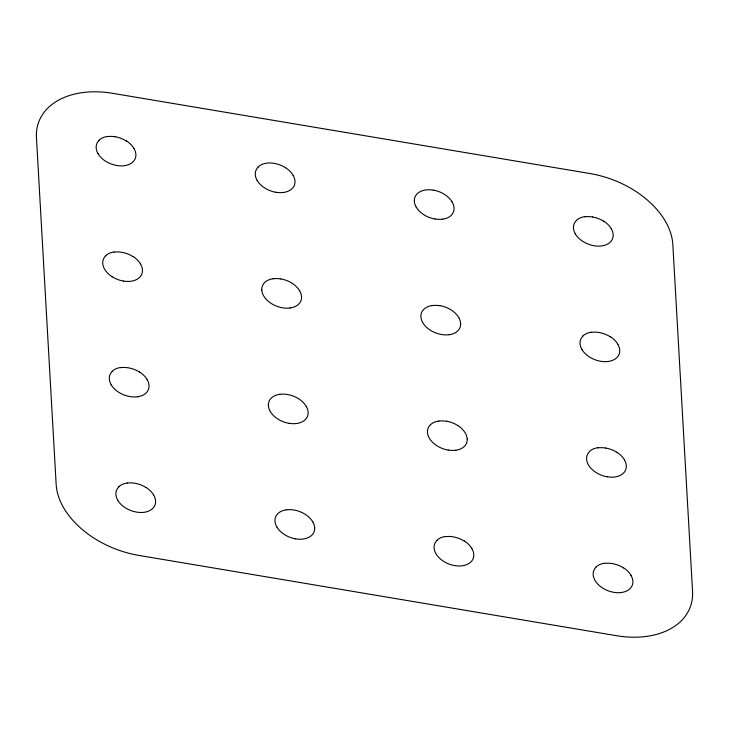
<?xml version="1.0" encoding="UTF-8"?>
<svg xmlns="http://www.w3.org/2000/svg" width="729" height="729" viewBox="0 0 729 729"><rect width="100%" height="100%" fill="white"/><g stroke="black" fill="none" stroke-linecap="round" stroke-linejoin="round"><path stroke-width="1.09" d="M111.191 384.748A20.549 13.723 20.8 0 1 112.248 371.407M120.65 367.671A20.549 13.723 20.8 0 1 128.331 367.835A20.54 13.714 20.8 0 1 139.64 372.154M147.149 379.663A20.54 13.714 20.8 0 1 146.092 393.004A20.704 13.833 20.8 0 1 137.635 396.767M137.699 396.731A20.54 13.714 20.8 0 1 130.017 396.567A20.549 13.723 20.8 0 1 118.699 392.266A20.704 13.833 20.8 0 1 111.136 384.702M112.184 371.243A20.704 13.833 20.8 0 1 120.64 367.48M139.576 371.99A20.704 13.833 20.8 0 1 147.14 379.554M117.761 500.267A20.558 13.733 20.8 0 1 118.818 486.926M153.719 495.191A20.549 13.723 20.8 0 1 152.662 508.532A20.704 13.824 20.8 0 1 144.205 512.296A20.549 13.723 20.8 0 1 136.587 512.095A20.558 13.733 20.8 0 1 125.27 507.794A20.704 13.824 20.8 0 1 117.706 500.231M118.754 486.781A20.704 13.824 20.8 0 1 127.21 483.017M127.21 483.081A20.558 13.733 20.8 0 1 134.892 483.245A20.549 13.723 20.8 0 1 146.146 487.583M146.146 487.519A20.704 13.824 20.8 0 1 153.71 495.082M98.041 153.682A20.558 13.733 20.8 0 1 99.098 140.342M107.5 136.605A20.558 13.733 20.8 0 1 115.182 136.77M134.008 148.607A20.549 13.723 20.8 0 1 132.951 161.947A20.704 13.824 20.8 0 1 124.495 165.711A20.549 13.723 20.8 0 1 116.877 165.51A20.558 13.733 20.8 0 1 105.559 161.209A20.704 13.824 20.8 0 1 97.996 153.646M115.237 136.76A20.549 13.723 20.8 0 1 126.5 141.098M99.044 140.196A20.704 13.824 20.8 0 1 107.491 136.432M126.436 140.934A20.704 13.824 20.8 0 1 133.999 148.497M123.392 281.066A20.558 13.723 20.8 0 1 112.129 276.738M105.678 255.87A20.558 13.723 20.8 0 0 104.621 269.22A20.704 13.824 20.8 0 0 112.129 276.738M114.079 252.134A20.558 13.723 20.8 0 1 121.752 252.307A20.54 13.723 20.8 0 1 133.07 256.626M140.579 264.135A20.54 13.723 20.8 0 1 139.521 277.476A20.704 13.824 20.8 0 1 131.065 281.239A20.54 13.723 20.8 0 1 123.447 281.039M105.614 255.715A20.704 13.824 20.8 0 1 114.07 251.952M133.006 256.462A20.704 13.824 20.8 0 1 140.569 264.026M295.628 538.868A20.549 13.723 20.8 0 1 284.365 534.53A20.694 13.815 20.8 0 1 276.801 526.967M276.856 527.012A20.549 13.723 20.8 0 1 274.979 521.126A20.549 13.723 20.8 0 1 277.858 513.581A20.694 13.815 20.8 0 1 286.306 509.817M314.691 527.769A20.549 13.723 20.8 0 1 311.757 535.268A20.694 13.815 20.8 0 1 303.3 539.032A20.549 13.723 20.8 0 1 295.673 538.84M286.26 509.844A20.549 13.723 20.8 0 1 293.942 510.018A20.549 13.723 20.8 0 1 305.241 514.319A20.694 13.815 20.8 0 1 312.814 521.882M312.759 521.836A20.549 13.723 20.8 0 1 314.636 527.723M437.008 540.399A20.558 13.733 20.8 0 0 435.951 553.748A20.704 13.824 20.8 0 0 443.469 561.266A20.558 13.733 20.8 0 0 454.732 565.604A20.549 13.723 20.8 0 0 462.405 565.768A20.704 13.824 20.8 0 0 470.852 562.013A20.549 13.723 20.8 0 0 471.909 548.673M445.41 536.672A20.558 13.733 20.8 0 1 453.092 536.836A20.549 13.723 20.8 0 1 464.4 541.155M436.953 540.253A20.704 13.824 20.8 0 1 445.401 536.489M464.337 540.991A20.704 13.824 20.8 0 1 471.909 548.554M289.058 423.339A20.549 13.723 20.8 0 1 277.795 419.002A20.704 13.824 20.8 0 1 270.231 411.438M270.286 411.493A20.549 13.723 20.8 0 1 268.409 405.606M306.244 406.408A20.549 13.723 20.8 0 1 305.187 419.74A20.704 13.824 20.8 0 1 296.73 423.503M296.785 423.476A20.549 13.723 20.8 0 1 289.112 423.312M268.354 405.561A20.558 13.733 20.8 0 1 271.288 398.052A20.704 13.824 20.8 0 1 279.736 394.289M279.69 394.316A20.558 13.733 20.8 0 1 287.372 394.489A20.54 13.723 20.8 0 1 298.671 398.79A20.704 13.824 20.8 0 1 306.235 406.354M448.153 450.075A20.549 13.723 20.8 0 1 436.899 445.747A20.704 13.833 20.8 0 1 429.326 438.175A20.54 13.714 20.8 0 1 430.383 424.843M467.216 438.986A20.54 13.714 20.8 0 1 464.282 446.485A20.704 13.833 20.8 0 1 455.835 450.24M455.889 450.212A20.54 13.714 20.8 0 1 448.217 450.048M438.776 421.107A20.54 13.714 20.8 0 1 446.458 421.28M430.383 424.788A20.704 13.833 20.8 0 1 438.84 421.034M446.512 421.198A20.54 13.714 20.8 0 1 457.766 425.526M467.152 438.922A20.54 13.714 20.8 0 0 465.275 433.044A20.704 13.833 20.8 0 0 457.766 425.463M261.829 290.069A20.558 13.723 20.8 0 0 263.707 295.956A20.704 13.824 20.8 0 0 271.224 303.474A20.558 13.723 20.8 0 0 282.488 307.811A20.54 13.723 20.8 0 0 290.215 307.939M299.674 290.871A20.54 13.723 20.8 0 1 298.617 304.212A20.704 13.824 20.8 0 1 290.16 307.975M273.165 278.697A20.704 13.824 20.8 0 0 264.709 282.451A20.549 13.723 20.8 0 0 261.775 290.024M273.111 278.788A20.549 13.723 20.8 0 1 280.783 278.961M280.847 278.925A20.54 13.723 20.8 0 1 292.101 283.262A20.704 13.824 20.8 0 1 299.665 290.825M460.646 323.448A20.549 13.723 20.8 0 1 457.712 330.948A20.694 13.824 20.8 0 1 449.255 334.711M449.31 334.684A20.549 13.723 20.8 0 1 441.628 334.52A20.549 13.723 20.8 0 1 430.32 330.21A20.694 13.824 20.8 0 1 422.756 322.646A20.549 13.723 20.8 0 1 423.813 309.315A20.694 13.824 20.8 0 1 432.261 305.497M432.215 305.579A20.549 13.723 20.8 0 1 439.888 305.743M439.933 305.67A20.549 13.723 20.8 0 1 451.196 309.998A20.694 13.824 20.8 0 1 458.76 317.562M458.705 317.516A20.549 13.723 20.8 0 1 460.591 323.403M275.917 192.283A20.549 13.723 20.8 0 1 264.654 187.945A20.704 13.824 20.8 0 1 257.091 180.382M257.146 180.428A20.549 13.723 20.8 0 1 258.203 167.096M293.104 175.352A20.549 13.723 20.8 0 1 292.047 188.683A20.704 13.824 20.8 0 1 283.59 192.447M283.645 192.42A20.549 13.723 20.8 0 1 275.963 192.246M258.139 166.932A20.704 13.824 20.8 0 1 266.595 163.168A20.54 13.723 20.8 0 1 274.268 163.396A20.54 13.723 20.8 0 1 285.531 167.734M285.531 167.67A20.704 13.824 20.8 0 1 293.094 175.242M435.013 219.019A20.549 13.723 20.8 0 1 423.749 214.681A20.704 13.833 20.8 0 1 416.186 207.118M416.241 207.164A20.549 13.723 20.8 0 1 414.354 201.277M442.749 219.147A20.54 13.714 20.8 0 1 435.076 218.982M414.3 201.24A20.549 13.723 20.8 0 1 417.243 193.732A20.704 13.833 20.8 0 1 425.69 189.968A20.549 13.723 20.8 0 1 433.318 190.169M433.372 190.132A20.54 13.714 20.8 0 1 444.626 194.47A20.704 13.833 20.8 0 1 452.199 202.033M452.135 201.979A20.54 13.714 20.8 0 1 454.012 207.865A20.54 13.714 20.8 0 1 451.142 215.419A20.704 13.833 20.8 0 1 442.685 219.183M596.103 567.135A20.558 13.733 20.8 0 0 595.046 580.484A20.704 13.824 20.8 0 0 602.564 588.011A20.558 13.733 20.8 0 0 613.827 592.34A20.549 13.723 20.8 0 0 621.555 592.477M604.514 563.408A20.558 13.733 20.8 0 1 612.187 563.572M631.004 575.409A20.549 13.723 20.8 0 1 629.947 588.75A20.704 13.824 20.8 0 1 621.5 592.504M612.242 563.563A20.549 13.723 20.8 0 1 623.495 567.891M596.049 566.989A20.704 13.824 20.8 0 1 604.505 563.235M623.432 567.736A20.704 13.824 20.8 0 1 631.004 575.299M607.257 476.821A20.549 13.723 20.8 0 1 595.994 472.483A20.704 13.833 20.8 0 1 588.421 464.92A20.549 13.723 20.8 0 1 589.533 451.615M597.944 447.888A20.549 13.723 20.8 0 1 605.617 448.053M624.434 459.881A20.54 13.714 20.8 0 1 623.377 473.221A20.704 13.833 20.8 0 1 614.93 476.985A20.54 13.714 20.8 0 1 607.312 476.784M605.671 448.034A20.54 13.714 20.8 0 1 616.934 452.372M589.479 451.461A20.704 13.833 20.8 0 1 597.926 447.697M616.862 452.199A20.704 13.833 20.8 0 1 624.434 459.771M581.906 349.428A20.558 13.723 20.8 0 1 582.963 336.087M591.365 332.351A20.558 13.723 20.8 0 1 599.047 332.515M581.851 349.382A20.704 13.824 20.8 0 0 589.424 356.955A20.558 13.723 20.8 0 0 600.678 361.283A20.549 13.723 20.8 0 0 608.36 361.456A20.704 13.824 20.8 0 0 616.807 357.693A20.54 13.723 20.8 0 0 617.864 344.352M582.908 335.932A20.704 13.824 20.8 0 1 591.356 332.169M599.101 332.506A20.54 13.723 20.8 0 1 610.355 336.834M610.291 336.67A20.704 13.824 20.8 0 1 617.855 344.243M575.336 233.9A20.558 13.733 20.8 0 1 576.393 220.55M584.795 216.823A20.558 13.733 20.8 0 1 592.477 216.987M575.281 233.854A20.704 13.824 20.8 0 0 582.854 241.417A20.558 13.733 20.8 0 0 594.108 245.755A20.549 13.723 20.8 0 0 601.78 245.919A20.704 13.824 20.8 0 0 610.237 242.165A20.549 13.723 20.8 0 0 611.294 228.824M576.329 220.404A20.704 13.824 20.8 0 1 584.786 216.65M592.531 216.978A20.549 13.723 20.8 0 1 603.785 221.306M603.721 221.151A20.704 13.824 20.8 0 1 611.285 228.715M590.007 173.548L112.713 93.33A82.186 54.885 20.8 0 0 68.79 95.718A82.796 55.295 20.8 0 0 41.425 116.294A82.195 54.894 20.8 0 0 36.45 137.726L56.16 484.32A82.195 54.894 20.8 0 0 71.579 518.902A82.787 55.286 20.8 0 0 107.774 545.702A82.195 54.894 20.8 0 0 138.993 555.443L616.287 635.67A82.195 54.894 20.8 0 0 660.201 633.282A82.787 55.295 20.8 0 0 687.575 612.706A82.195 54.894 20.8 0 0 692.55 591.274L672.84 244.68A82.195 54.894 20.8 0 0 657.412 210.107A82.796 55.295 20.8 0 0 621.226 183.298A82.195 54.894 20.8 0 0 590.007 173.557"/></g></svg>
